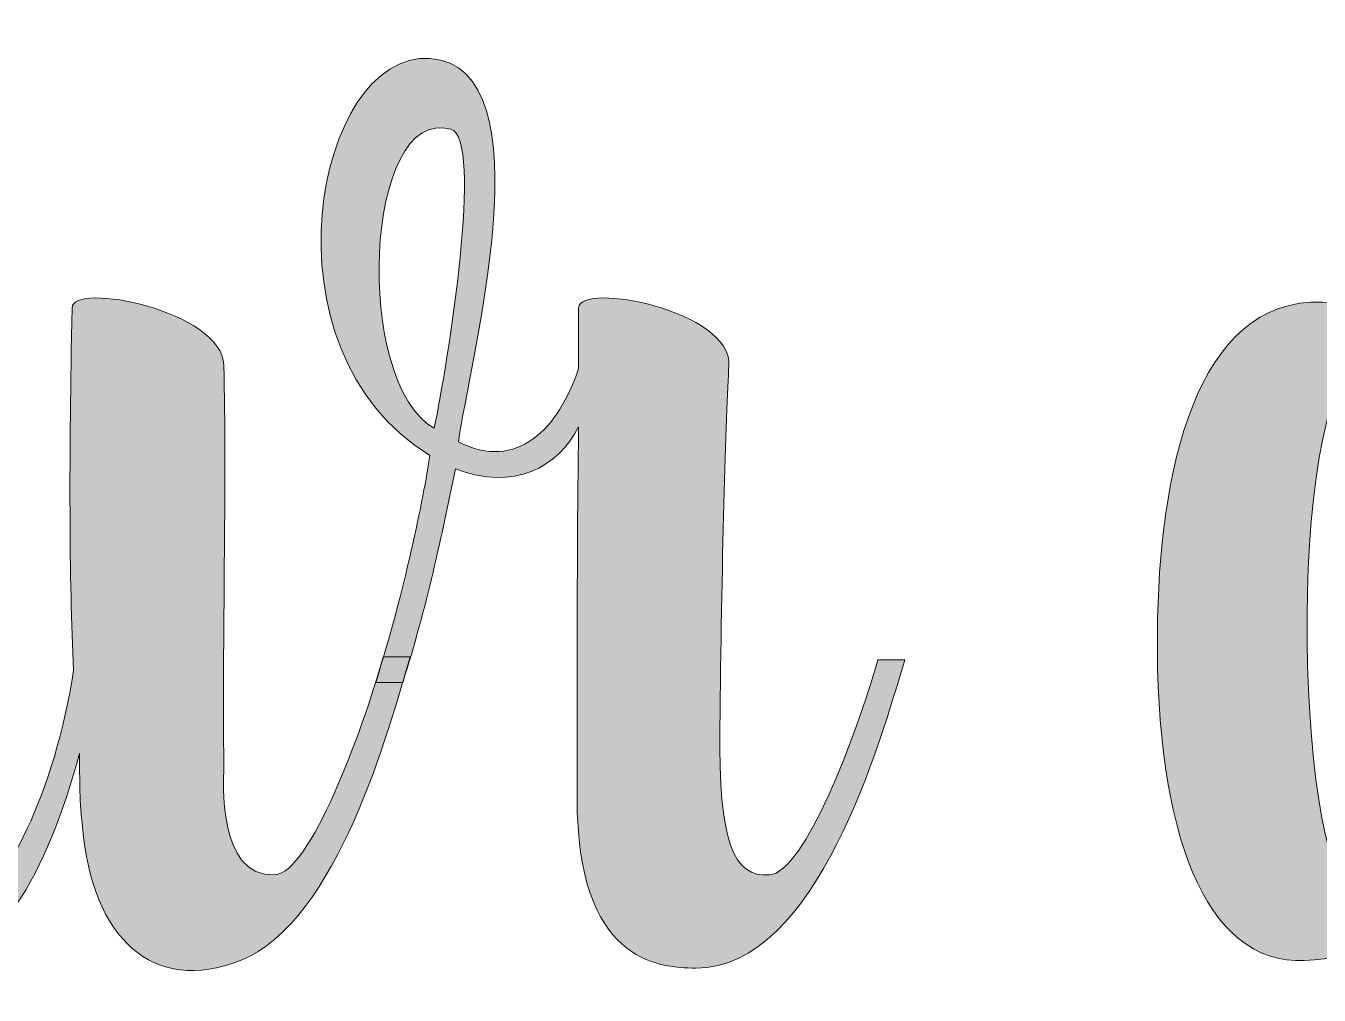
# Model space of a CAD drawing. Header units: inches. Extents: x 148 to 931, y -935 to -145.
# Drawn here: x 430.7 to 652, y -481.3 to -315.4 of the extents above; entities that cross this region are included whole.
import ezdxf

# ---------------------------------------------------------------- set-up
doc = ezdxf.new("R2010")
doc.units = ezdxf.units.IN
doc.header["$MEASUREMENT"] = 0
doc.layers.add('Layer 1', color=7, linetype='Continuous')

# ---------------------------------------------------------------- blocks, each defined once
blk = doc.blocks.new('block 5')
at = {"layer": 'Layer 1', "true_color": 0x040404}
h = blk.add_hatch(color=18, dxfattribs=at)
h.dxf.hatch_style = 2
edge = h.paths.add_edge_path()
edge.add_spline(control_points=[(676.02, -279.32), (676.02, -274.69), (702.26, -279.84), (701.74, -289.1), (701.74, -342.87), (701.49, -432.65), (701.49, -445.77), (701.49, -464.29), (706.37, -464.55), (711.52, -459.15), (716.92, -453.49), (724.38, -434.45), (727.47, -423.39), (727.47, -423.39), (732.1, -423.39), (732.1, -423.39), (727.98, -437.02), (717.18, -476.64), (696.34, -476.64), (681.68, -476.64), (675.76, -464.55), (676.28, -451.69), (673.7, -458.63), (668.04, -474.58), (649.52, -475.35), (632.28, -476.13), (624.05, -452.97), (624.31, -419.27), (624.57, -392), (630.74, -361.9), (652.61, -362.68), (666.76, -363.19), (674.22, -373.99), (676.02, -379.91), (676.02, -379.91), (676.02, -279.32), (676.02, -279.32)], knot_values=[0, 0, 0, 0, 1, 1, 1, 2, 2, 2, 3, 3, 3, 4, 4, 4, 5, 5, 5, 6, 6, 6, 7, 7, 7, 8, 8, 8, 9, 9, 9, 10, 10, 10, 11, 11, 11, 12, 12, 12, 12], degree=3, periodic=1)
edge = h.paths.add_edge_path()
edge.add_spline(control_points=[(658.01, -464.29), (665.21, -467.89), (672.67, -451.69), (674.99, -443.45), (675.25, -432.65), (674.73, -403.58), (675.76, -389.69), (673.96, -384.8), (668.82, -371.94), (660.58, -372.19), (646.18, -372.71), (647.46, -459.15), (658.01, -464.29)], knot_values=[0, 0, 0, 0, 1, 1, 1, 2, 2, 2, 3, 3, 3, 4, 4, 4, 4], degree=3, periodic=1)
h = blk.add_hatch(color=18, dxfattribs=at)
h.dxf.hatch_style = 2
edge = h.paths.add_edge_path()
edge.add_spline(control_points=[(495.16, -427.76), (495.16, -427.76), (490.53, -427.76), (490.53, -427.76), (495.42, -412.33), (498.76, -396.12), (499.79, -388.92), (470.21, -370.91), (480.24, -319.71), (499.79, -321), (520.37, -322.28), (506.48, -373.48), (504.68, -386.6), (514.71, -391.75), (521.92, -384.28), (525.26, -373.99), (525.26, -373.99), (525.26, -363.7), (525.26, -363.7), (525.52, -359.07), (551.5, -364.22), (550.99, -373.48), (550.47, -381.2), (549.7, -408.47), (549.44, -435.48), (549.19, -455.03), (551.76, -461.21), (557.93, -460.69), (563.85, -460.43), (572.85, -436.77), (576.46, -423.9), (576.46, -423.9), (581.09, -423.9), (581.09, -423.9), (576.97, -437.54), (566.17, -476.64), (545.33, -476.64), (538.64, -476.64), (525, -475.35), (525, -447.57), (525, -424.16), (525, -400.23), (525.26, -384.03), (521.66, -390.97), (514.2, -395.09), (504.17, -391.23), (501.85, -402.55), (499.28, -414.9), (495.16, -427.76)], knot_values=[0, 0, 0, 0, 1, 1, 1, 2, 2, 2, 3, 3, 3, 4, 4, 4, 5, 5, 5, 6, 6, 6, 7, 7, 7, 8, 8, 8, 9, 9, 9, 10, 10, 10, 11, 11, 11, 12, 12, 12, 13, 13, 13, 14, 14, 14, 15, 15, 15, 16, 16, 16, 16], degree=3, periodic=1)
edge = h.paths.add_edge_path()
edge.add_spline(control_points=[(503.39, -333.09), (488.47, -328.97), (486.67, -376.57), (500.56, -384.28), (502.88, -372.97), (509.05, -334.63), (503.39, -333.09)], knot_values=[0, 0, 0, 0, 1, 1, 1, 2, 2, 2, 2], degree=3, periodic=1)
h = blk.add_hatch(color=18, dxfattribs=at)
h.dxf.hatch_style = 2
edge = h.paths.add_edge_path()
edge.add_spline(control_points=[(464.54, -373.48), (465.06, -393.29), (464.29, -415.41), (464.54, -442.68), (464.54, -443.97), (463.26, -461.21), (473.29, -460.69), (479.21, -460.43), (488.21, -436.25), (491.81, -423.39), (491.81, -423.39), (496.44, -423.39), (496.44, -423.39), (492.84, -435.48), (484.1, -468.67), (467.37, -475.35), (452.45, -481.27), (441.9, -471.5), (440.36, -452.46), (439.85, -448.6), (439.85, -444.48), (439.85, -439.85), (434.19, -460.69), (425.7, -475.87), (413.09, -476.13), (389.17, -476.38), (385.56, -454.52), (387.11, -363.7), (387.11, -359.07), (412.83, -364.22), (413.09, -373.48), (414.12, -407.95), (408.2, -467.89), (420.55, -465.58), (426.73, -464.29), (435.73, -446.28), (438.82, -425.7), (438.05, -410.01), (438.05, -389.69), (438.56, -363.7), (438.56, -359.07), (464.29, -364.22), (464.54, -373.48)], knot_values=[0, 0, 0, 0, 1, 1, 1, 2, 2, 2, 3, 3, 3, 4, 4, 4, 5, 5, 5, 6, 6, 6, 7, 7, 7, 8, 8, 8, 9, 9, 9, 10, 10, 10, 11, 11, 11, 12, 12, 12, 13, 13, 13, 14, 14, 14, 14], degree=3, periodic=1)
at = {"layer": 'Layer 1', "lineweight": 0}
for points, knots in [([(676.02, -279.32), (676.02, -274.69), (702.26, -279.84), (701.74, -289.1), (701.74, -342.87), (701.49, -432.65), (701.49, -445.77), (701.49, -464.29), (706.37, -464.55), (711.52, -459.15), (716.92, -453.49), (724.38, -434.45), (727.47, -423.39), (727.47, -423.39), (732.1, -423.39), (732.1, -423.39), (727.98, -437.02), (717.18, -476.64), (696.34, -476.64), (681.68, -476.64), (675.76, -464.55), (676.28, -451.69), (673.7, -458.63), (668.04, -474.58), (649.52, -475.35), (632.28, -476.13), (624.05, -452.97), (624.31, -419.27), (624.57, -392), (630.74, -361.9), (652.61, -362.68), (666.76, -363.19), (674.22, -373.99), (676.02, -379.91), (676.02, -379.91), (676.02, -279.32), (676.02, -279.32)], [0, 0, 0, 0, 1, 1, 1, 2, 2, 2, 3, 3, 3, 4, 4, 4, 5, 5, 5, 6, 6, 6, 7, 7, 7, 8, 8, 8, 9, 9, 9, 10, 10, 10, 11, 11, 11, 12, 12, 12, 12]), ([(495.16, -427.76), (495.16, -427.76), (490.53, -427.76), (490.53, -427.76), (495.42, -412.33), (498.76, -396.12), (499.79, -388.92), (470.21, -370.91), (480.24, -319.71), (499.79, -321), (520.37, -322.28), (506.48, -373.48), (504.68, -386.6), (514.71, -391.75), (521.92, -384.28), (525.26, -373.99), (525.26, -373.99), (525.26, -363.7), (525.26, -363.7), (525.52, -359.07), (551.5, -364.22), (550.99, -373.48), (550.47, -381.2), (549.7, -408.47), (549.44, -435.48), (549.19, -455.03), (551.76, -461.21), (557.93, -460.69), (563.85, -460.43), (572.85, -436.77), (576.46, -423.9), (576.46, -423.9), (581.09, -423.9), (581.09, -423.9), (576.97, -437.54), (566.17, -476.64), (545.33, -476.64), (538.64, -476.64), (525, -475.35), (525, -447.57), (525, -424.16), (525, -400.23), (525.26, -384.03), (521.66, -390.97), (514.2, -395.09), (504.17, -391.23), (501.85, -402.55), (499.28, -414.9), (495.16, -427.76)], [0, 0, 0, 0, 1, 1, 1, 2, 2, 2, 3, 3, 3, 4, 4, 4, 5, 5, 5, 6, 6, 6, 7, 7, 7, 8, 8, 8, 9, 9, 9, 10, 10, 10, 11, 11, 11, 12, 12, 12, 13, 13, 13, 14, 14, 14, 15, 15, 15, 16, 16, 16, 16]), ([(503.39, -333.09), (488.47, -328.97), (486.67, -376.57), (500.56, -384.28), (502.88, -372.97), (509.05, -334.63), (503.39, -333.09)], [0, 0, 0, 0, 1, 1, 1, 2, 2, 2, 2]), ([(464.54, -373.48), (465.06, -393.29), (464.29, -415.41), (464.54, -442.68), (464.54, -443.97), (463.26, -461.21), (473.29, -460.69), (479.21, -460.43), (488.21, -436.25), (491.81, -423.39), (491.81, -423.39), (496.44, -423.39), (496.44, -423.39), (492.84, -435.48), (484.1, -468.67), (467.37, -475.35), (452.45, -481.27), (441.9, -471.5), (440.36, -452.46), (439.85, -448.6), (439.85, -444.48), (439.85, -439.85), (434.19, -460.69), (425.7, -475.87), (413.09, -476.13), (389.17, -476.38), (385.56, -454.52), (387.11, -363.7), (387.11, -359.07), (412.83, -364.22), (413.09, -373.48), (414.12, -407.95), (408.2, -467.89), (420.55, -465.58), (426.73, -464.29), (435.73, -446.28), (438.82, -425.7), (438.05, -410.01), (438.05, -389.69), (438.56, -363.7), (438.56, -359.07), (464.29, -364.22), (464.54, -373.48)], [0, 0, 0, 0, 1, 1, 1, 2, 2, 2, 3, 3, 3, 4, 4, 4, 5, 5, 5, 6, 6, 6, 7, 7, 7, 8, 8, 8, 9, 9, 9, 10, 10, 10, 11, 11, 11, 12, 12, 12, 13, 13, 13, 14, 14, 14, 14]), ([(658.01, -464.29), (665.21, -467.89), (672.67, -451.69), (674.99, -443.45), (675.25, -432.65), (674.73, -403.58), (675.76, -389.69), (673.96, -384.8), (668.82, -371.94), (660.58, -372.19), (646.18, -372.71), (647.46, -459.15), (658.01, -464.29)], [0, 0, 0, 0, 1, 1, 1, 2, 2, 2, 3, 3, 3, 4, 4, 4, 4])]:
    blk.add_open_spline(points, degree=3, knots=knots, dxfattribs=at)
blk = doc.blocks.new('block 2')
at = {"layer": 'Layer 1'}
blk.add_blockref('block 5', (0, 0), dxfattribs=at)

msp = doc.modelspace()

# ---------------------------------------------------------------- block references
at = {"layer": 'Layer 1'}
msp.add_blockref('block 2', (0, 0), dxfattribs=at)

doc.saveas('drawing.dxf')
